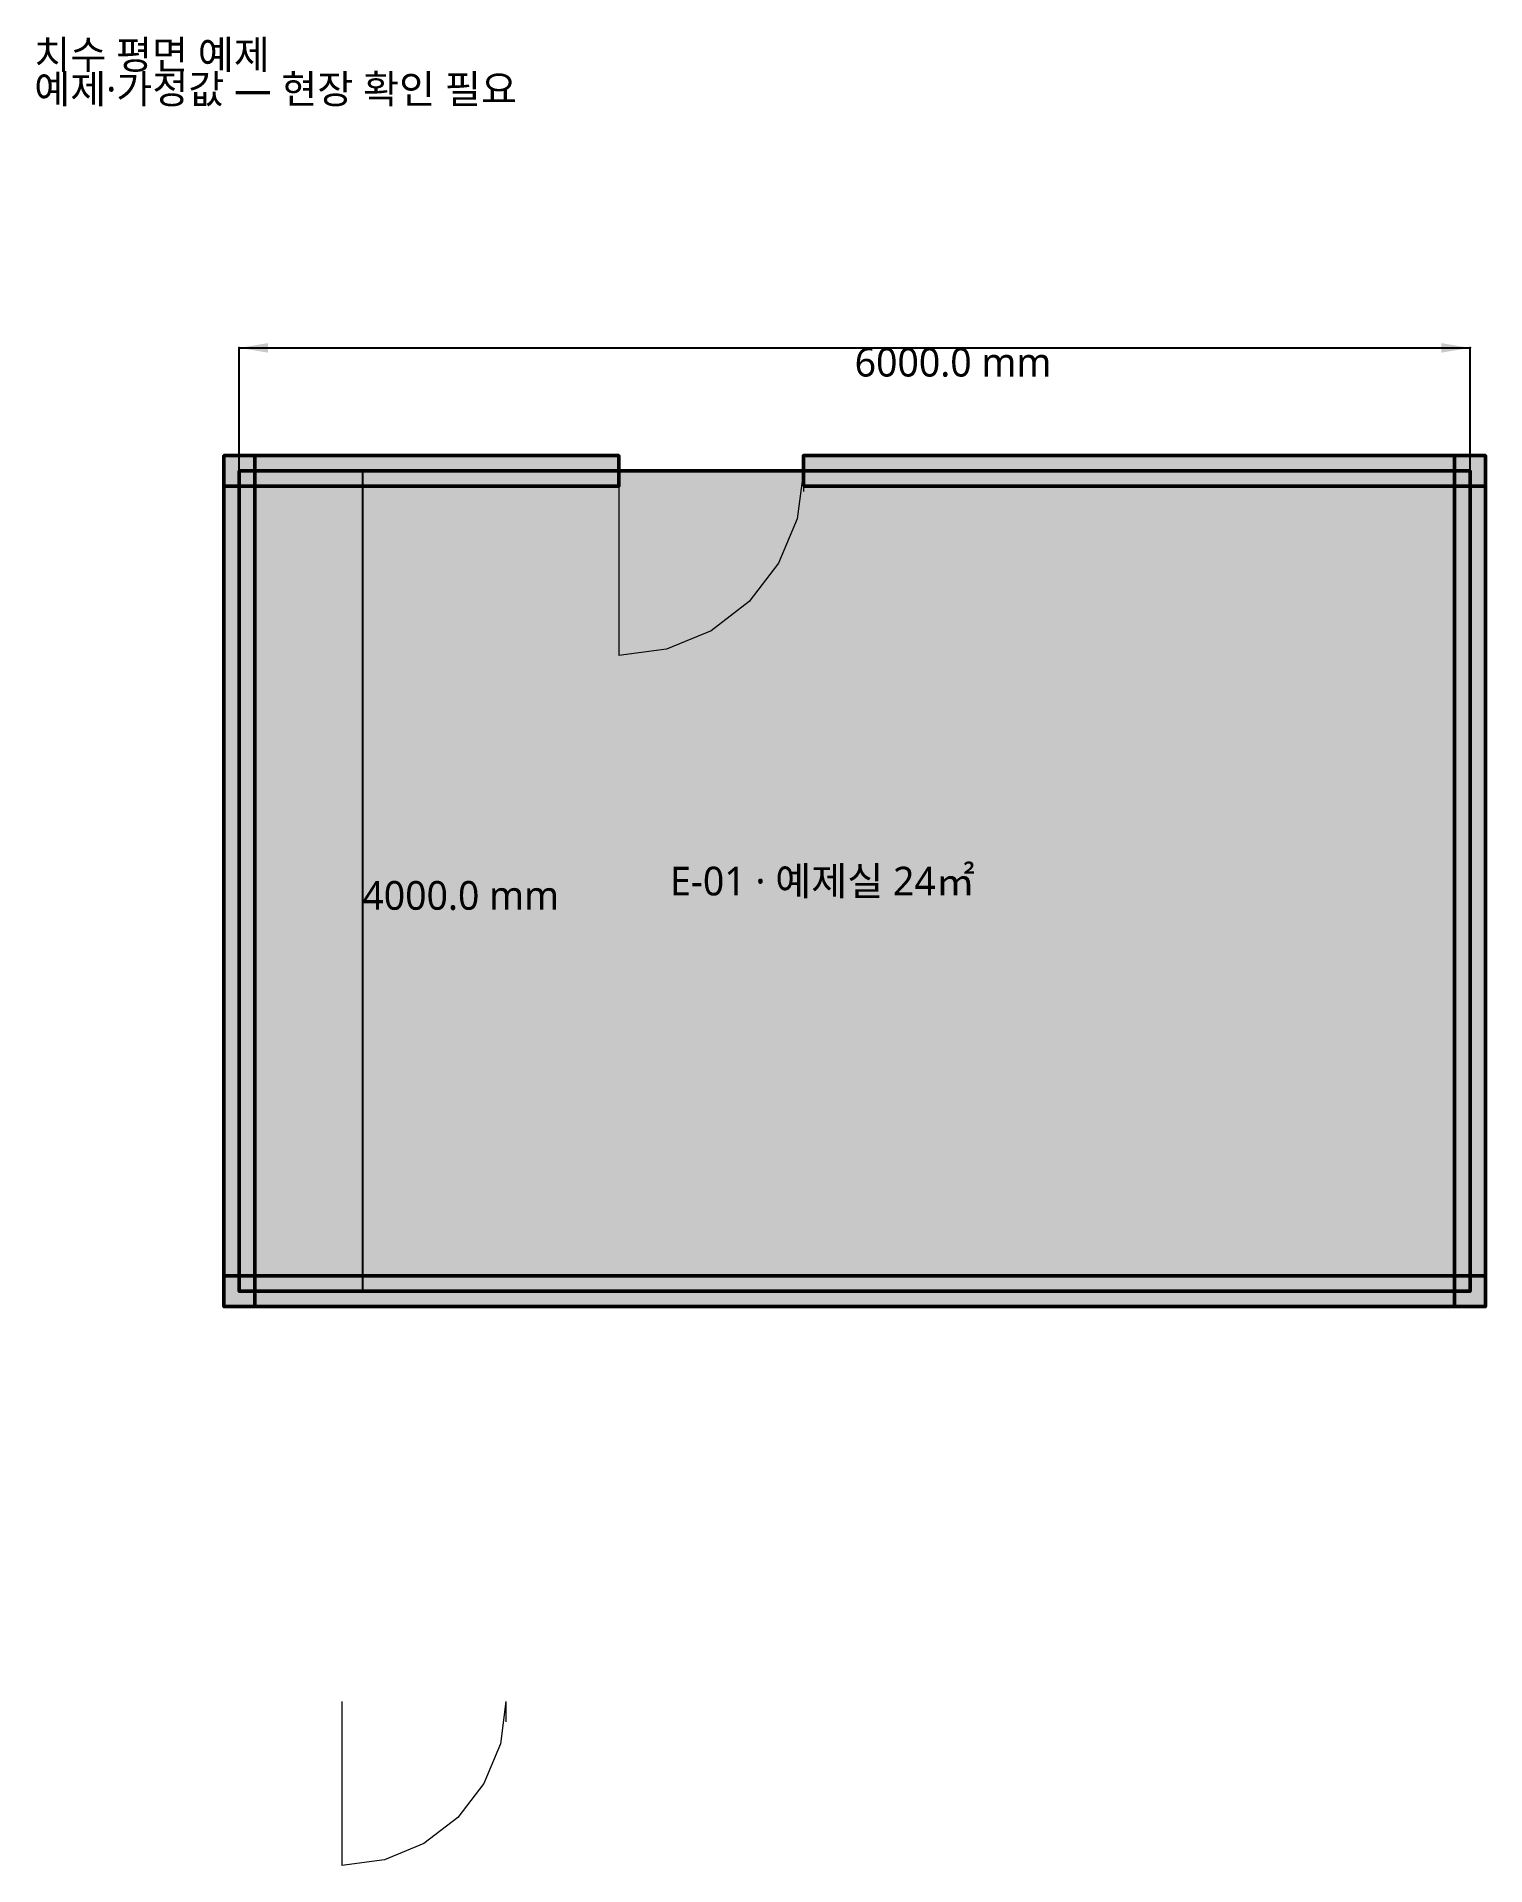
# Model space of a CAD drawing. Header units: millimetres. Extents: x 1512 to 8575, y -9800 to -882.
import ezdxf

# ---------------------------------------------------------------- set-up
doc = ezdxf.new("R2010")
doc.units = ezdxf.units.MM
doc.layers.add('L_061baf549d1a45c19f56a1339746c2a0', color=7, linetype='Continuous')
doc.layers.add('L_673ba014bfbe49ce83150536f48a5b78', color=7, linetype='Continuous')
doc.styles.add('NATIVE_NOTO_SANS_KR', font='NotoSansKR-Regular.ttf')
doc.dimstyles.new('NATIVE_DIM_00000', dxfattribs={"dimtxt": 140, "dimasz": 140, "dimexe": 1.25, "dimexo": 0.625, "dimtad": 1, "dimdec": 1, "dimzin": 0, "dimdsep": 46, "dimtxsty": 'NATIVE_NOTO_SANS_KR', "dimcen": 0.09, "dimclrd": 256, "dimclre": 256, "dimclrt": 256, "dimadec": 0, "dimazin": 0, "dimtfac": 1, "dimtofl": 0, "dimtmove": 0, "dimatfit": 3, "dimfxl": 1, "dimlwd": 35, "dimlwe": 35, "dimarcsym": 0})
doc.dimstyles.new('NATIVE_DIM_00001', dxfattribs={"dimtxt": 140, "dimasz": 140, "dimexe": 1.25, "dimexo": 0.625, "dimtad": 1, "dimdec": 1, "dimzin": 0, "dimdsep": 46, "dimtxsty": 'NATIVE_NOTO_SANS_KR', "dimcen": 0.09, "dimclrd": 256, "dimclre": 256, "dimclrt": 256, "dimadec": 0, "dimazin": 0, "dimtfac": 1, "dimtofl": 0, "dimtmove": 0, "dimatfit": 3, "dimfxl": 1, "dimlwd": 35, "dimlwe": 35, "dimarcsym": 0})

# ---------------------------------------------------------------- blocks, each defined once
blk = doc.blocks.new('B_64c4aa23f40b49cb9ddcc0f563987480')
at = {"color": 0, "lineweight": 20, "true_color": 0x1f2937}
for p, q in [((0, 0), (0, -100)), ((0, 0), (0, -900)), ((900, 0), (900, -100))]:
    blk.add_line(p, q, dxfattribs=at)
blk.add_lwpolyline([(900, 0), (869.3334, -232.9371), (779.4225, -450), (636.3963, -636.3963), (450, -779.4225), (232.9371, -869.3334), (0, -900)], dxfattribs=at)
blk = doc.blocks.new('B_f20c7d9800504b7582a714eb60f1b00a')
at = {"color": 0, "lineweight": 20, "true_color": 0x1f2937}
for p, q in [((0, 0), (0, -100)), ((0, 0), (0, -800)), ((800, 0), (800, -100))]:
    blk.add_line(p, q, dxfattribs=at)
blk.add_lwpolyline([(800, 0), (772.7408, -207.0552), (692.82, -400), (565.6856, -565.6856), (400, -692.82), (207.0552, -772.7408), (0, -800)], dxfattribs=at)
blk = doc.blocks.new('*D108')
at = {"color": 0, "lineweight": -2}
for p, q in [((2500.6, -3000), (3101.2, -3000)), ((3100, -3000), (3100, -7000)), ((2500.6, -7000), (3101.2, -7000))]:
    blk.add_line(p, q, dxfattribs=at)
for p in [(2500, -3000), (3100, -3000), (2500, -7000), (3100, -7000)]:
    blk.add_point(p, dxfattribs=at)
for points in [[(3100, -3000), (3123.3, -3140), (3076.7, -3140)], [(3100, -7000), (3123.3, -6860), (3076.7, -6860)]]:
    blk.add_solid(points, dxfattribs=at)
at = {"color": 0, "lineweight": -2, "insert": (3100, -5000), "char_height": 140, "attachment_point": 1, "style": 'NATIVE_NOTO_SANS_KR'}
blk.add_mtext('4000.0 mm', dxfattribs=at)
blk = doc.blocks.new('*D124')
at = {"color": 0, "lineweight": -2}
for p, q in [((2500, -2999.4), (2500, -2398.8)), ((2500, -2400), (8500, -2400)), ((8500, -2999.4), (8500, -2398.8))]:
    blk.add_line(p, q, dxfattribs=at)
for p in [(2500, -2400), (8500, -2400), (2500, -3000), (8500, -3000)]:
    blk.add_point(p, dxfattribs=at)
for points in [[(2500, -2400), (2640, -2376.7), (2640, -2423.3)], [(8500, -2400), (8360, -2376.7), (8360, -2423.3)]]:
    blk.add_solid(points, dxfattribs=at)
at = {"color": 0, "lineweight": -2, "insert": (5500, -2400), "char_height": 140, "attachment_point": 1, "style": 'NATIVE_NOTO_SANS_KR'}
blk.add_mtext('6000.0 mm', dxfattribs=at)

msp = doc.modelspace()

# ---------------------------------------------------------------- hatches: boundary and pattern name
at = {"layer": 'L_061baf549d1a45c19f56a1339746c2a0', "lineweight": 50, "true_color": 0x27313a, "transparency": 33554687}
for points in [[(2575, -7075), (2575, -2925), (2425, -2925), (2425, -7075)], [(2425, -3075), (4350, -3075), (4350, -2925), (2425, -2925)], [(5250, -3075), (8575, -3075), (8575, -2925), (5250, -2925)], [(8425, -2925), (8425, -7075), (8575, -7075), (8575, -2925)], [(8575, -6925), (2425, -6925), (2425, -7075), (8575, -7075)]]:
    msp.add_hatch(color=0, dxfattribs=at).paths.add_polyline_path(points)
at = {"layer": 'L_061baf549d1a45c19f56a1339746c2a0', "lineweight": 50, "true_color": 0xf4f7fa, "transparency": 33554687}
msp.add_hatch(color=0, dxfattribs=at).paths.add_polyline_path([(2500, -3000), (8500, -3000), (8500, -7000), (2500, -7000)])

# ---------------------------------------------------------------- linework, layer by layer
at = {"layer": 'L_061baf549d1a45c19f56a1339746c2a0', "color": 0, "lineweight": 20, "true_color": 0x27313a}
msp.add_line((4350, -3000), (5250, -3000), dxfattribs=at)
at = {"layer": 'L_061baf549d1a45c19f56a1339746c2a0', "color": 0, "lineweight": 13, "true_color": 0x27313a}
msp.add_line((4350, -3000), (4350, -3087.5), dxfattribs=at)
at = {"layer": 'L_061baf549d1a45c19f56a1339746c2a0', "color": 0, "lineweight": 50, "true_color": 0x27313a}
for points in [[(2575, -7075), (2575, -2925), (2425, -2925), (2425, -7075)], [(2425, -3075), (4350, -3075), (4350, -2925), (2425, -2925)], [(5250, -3075), (8575, -3075), (8575, -2925), (5250, -2925)], [(8425, -2925), (8425, -7075), (8575, -7075), (8575, -2925)], [(2500, -3000), (8500, -3000), (8500, -7000), (2500, -7000)], [(8575, -6925), (2425, -6925), (2425, -7075), (8575, -7075)]]:
    msp.add_lwpolyline(points, close=True, dxfattribs=at)

# ---------------------------------------------------------------- block references
at = {"layer": 'L_061baf549d1a45c19f56a1339746c2a0'}
for name, p in [('B_64c4aa23f40b49cb9ddcc0f563987480', (4350, -3000)), ('B_f20c7d9800504b7582a714eb60f1b00a', (3000, -9000))]:
    msp.add_blockref(name, p, dxfattribs=at)

# ---------------------------------------------------------------- texts
at = {"layer": 'L_061baf549d1a45c19f56a1339746c2a0', "color": 0, "lineweight": 35, "true_color": 0x285c88, "insert": (1500, -900), "char_height": 140, "width": 12000, "attachment_point": 1, "line_spacing_factor": 0.72, "style": 'NATIVE_NOTO_SANS_KR'}
msp.add_mtext('치수 평면 예제\\P예제·가정값 — 현장 확인 필요', dxfattribs=at)
at = {"layer": 'L_061baf549d1a45c19f56a1339746c2a0', "color": 0, "lineweight": 50, "true_color": 0x27313a, "insert": (4600, -4930), "char_height": 140, "width": 1800, "attachment_point": 1, "line_spacing_factor": 0.72, "style": 'NATIVE_NOTO_SANS_KR'}
msp.add_mtext('E-01 · 예제실 24㎡', dxfattribs=at)

# ---------------------------------------------------------------- dimensions: what is measured, and where the dimension line sits
at = {"layer": 'L_673ba014bfbe49ce83150536f48a5b78', "color": 0, "lineweight": 35, "true_color": 0x285c88}
for base, p2, angle, dimstyle, picture, middle in [((8500, -2400), (8500, -3000), 0, 'NATIVE_DIM_00001', '*D124', (5500, -2400)), ((3100, -7000), (2500, -7000), 270, 'NATIVE_DIM_00000', '*D108', (3100, -5000))]:
    dim = msp.add_linear_dim(base=base, p1=(2500, -3000), p2=p2, angle=angle, dimstyle=dimstyle, override={"dimpost": '<> mm'}, dxfattribs=at)
    dim.commit()
    dim.dimension.update_dxf_attribs({"geometry": picture, "text_midpoint": middle, "dimtype": 129})

doc.saveas('drawing.dxf')
